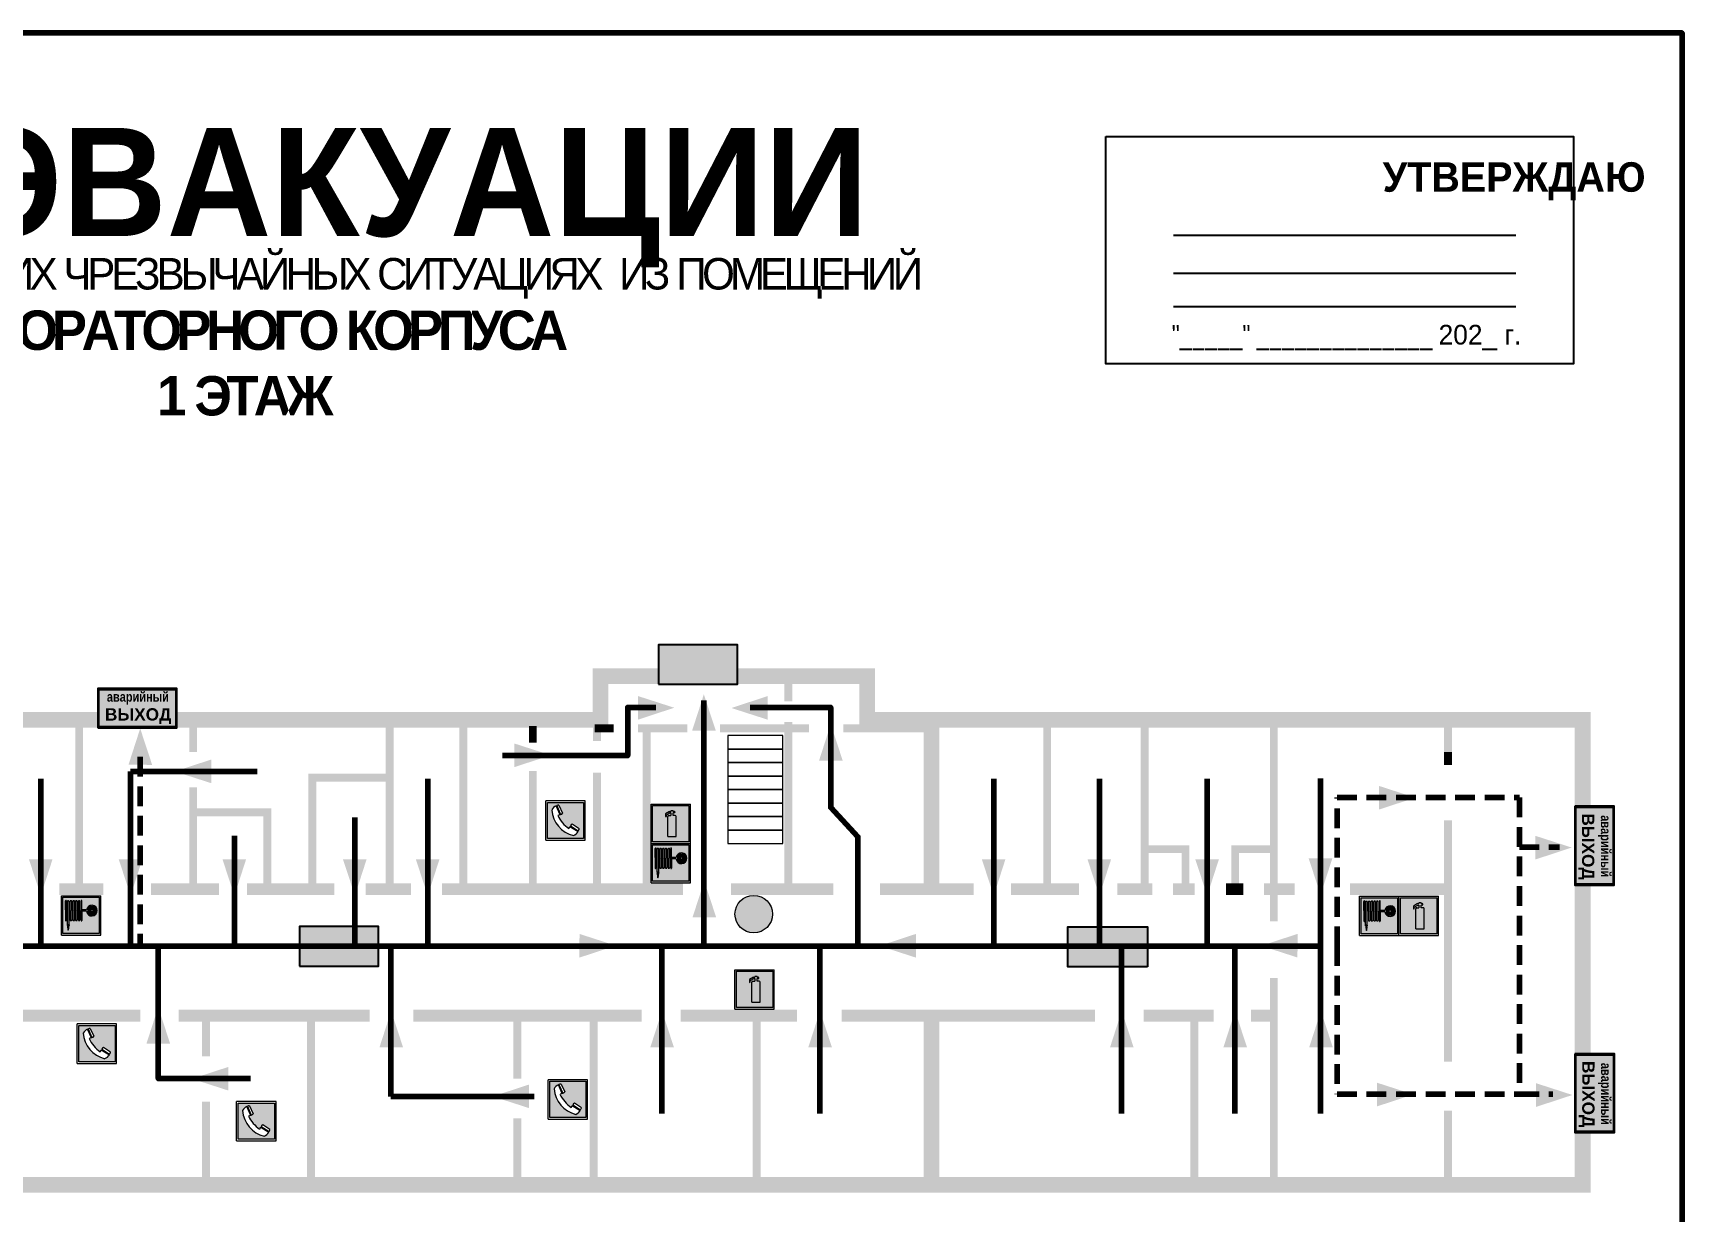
# Model space of a CAD drawing. Header units: millimetres. Extents: x 13810 to 67229, y 12374 to 21950.
# Drawn here: x 40577.7 to 40912.7, y 20032.3 to 20272 of the extents above; entities that cross this region are included whole.
import ezdxf

# ---------------------------------------------------------------- set-up
doc = ezdxf.new("R2010")
doc.units = ezdxf.units.MM
doc.linetypes.add('{ Wide Dash }', pattern=[12, 4, -2, 4, -2])
doc.layers.add('_Equipment', color=252, linetype='Continuous', lineweight=0)
doc.layers.add('План_Штампы', color=7, linetype='Continuous')
doc.styles.add('обычный', font='arial.ttf')

# ---------------------------------------------------------------- blocks, each defined once
blk = doc.blocks.new('A$C7B4425F7')
at = {"true_color": 0xffffff}
blk.add_hatch(color=7, dxfattribs=at).paths.add_polyline_path([(0, 0), (-16, 0), (-16, -8), (0, -8)])
h = blk.add_hatch(color=126)
h.paths.add_polyline_path([(-0.2, -0.2), (-15.8, -0.2), (-15.8, -7.8), (-0.2, -7.8)])
h.paths.add_polyline_path([(-11.76, -2.03), (-11.76, -3.66), (-11.17, -3.66, -0.568275), (-11.17, -6.18), (-12.58, -6.18), (-12.58, -2.03)], flags=16)
h.paths.add_polyline_path([(-13.33, -4.12, -0.495768), (-13.59, -6.18), (-15.03, -6.18), (-15.03, -2.03), (-13.59, -2.03, -0.487973)], flags=16)
h.paths.add_polyline_path([(-10.25, -2.03), (-9.48, -2.03), (-9.48, -6.18), (-10.25, -6.18)], flags=16)
h.paths.add_polyline_path([(-13.84, -3.69), (-14.24, -3.69), (-14.24, -3.03), (-13.9, -3.03, -0.692621)], flags=0)
h.paths.add_polyline_path([(-9.15, -2.03), (-8.4, -2.03), (-8.04, -3.07), (-7.68, -2.03), (-6.93, -2.03), (-7.64, -4.1), (-6.93, -6.18), (-7.68, -6.18), (-8.04, -5.14), (-8.4, -6.18), (-9.15, -6.18), (-8.44, -4.1)], flags=16)
h.paths.add_polyline_path([(-11.76, -4.46), (-11.42, -4.46, -0.692621), (-11.36, -5.12), (-11.76, -5.12)], flags=0)
h.paths.add_polyline_path([(-13.9, -5.2), (-14.24, -5.2), (-14.24, -4.55), (-13.84, -4.55, -0.708038)], flags=0)
edge = h.paths.add_edge_path(flags=16)
edge.add_ellipse((-5.51, -4.08), major_axis=(0, 2.05), ratio=0.586184, start_angle=0, end_angle=360)
edge = h.paths.add_edge_path(flags=0)
edge.add_ellipse((-5.51, -4.08), major_axis=(0, 1.14), ratio=0.454828, start_angle=0, end_angle=360)
h.paths.add_polyline_path([(-4.13, -4.96, 0.377264), (-3.48, -4.52, 0.0555), (-3.16, -2.03), (-1.66, -2.03), (-1.66, -4.96), (-0.96, -4.96), (-0.96, -7.01), (-1.75, -7.01), (-1.75, -6.18), (-3.3, -6.18), (-3.3, -7.02), (-4.13, -7.02)], flags=16)
h.paths.add_polyline_path([(-2.73, -2.91), (-2.28, -2.91), (-2.28, -4.96), (-3.05, -4.96, 0.079136)], flags=0)
at = {"color": 126}
blk.add_lwpolyline([(-16, -8), (0, -8), (0, 0), (-16, 0)], close=True, dxfattribs=at)
blk = doc.blocks.new('A$C456E1F9C')
at = {"lineweight": 5}
h = blk.add_hatch(color=242, dxfattribs=at)
h.paths.add_polyline_path([(0.51, -1.47), (0.51, -13.26), (12.29, -13.26), (12.29, -1.47)])
h.paths.add_polyline_path([(5.42, -4.95, -0.254479), (4.78, -5.4), (3.52, -2.53, -0.209735), (4.23, -2.4)], flags=16)
h.paths.add_polyline_path([(8.53, -8.6), (10.87, -10.17), (10.54, -10.76), (8.03, -9.13, -0.192251)], flags=16)
h.paths.add_polyline_path([(4.61, -5.49, 0.005518), (3.87, -5.72, 0.128647), (7.49, -10.01, 0.00809), (7.83, -9.33), (10.47, -10.97, -0.16736), (8.99, -12.25, -0.327862), (1.95, -3.95, -0.166952), (3.36, -2.62)], flags=16)
at = {"color": 242, "lineweight": 5}
for p, q in [((0, -13.77), (0, -0.97)), ((12.8, -0.97), (0, -0.97)), ((4.61, -5.49), (3.36, -2.62)), ((3.52, -2.53), (4.78, -5.4)), ((4.23, -2.4), (5.42, -4.95)), ((12.8, -13.77), (12.8, -0.97)), ((7.83, -9.33), (10.47, -10.97)), ((8.03, -9.13), (10.54, -10.76)), ((10.81, -10.12), (8.53, -8.6)), ((10.54, -10.76), (10.8, -10.3)), ((10.8, -10.3), (10.81, -10.12)), ((0, -13.77), (12.8, -13.77))]:
    blk.add_line(p, q, dxfattribs=at)
blk.add_lwpolyline([(0.51, -1.47), (12.29, -1.47), (12.29, -13.26), (0.51, -13.26)], close=True, dxfattribs=at)
for centre, radius, start, end in [((4.59, -5.34), 2.99, 114.2845, 152.1974), ((11.12, -3.31), 9.19, 183.9915, 256.6009), ((4.02, -3.27), 0.891, 76.3284, 123.7092), ((4.68, -4.59), 0.824, 276.9621, 334.0723), ((14.98, -39.1), 35.17, 107.1487, 108.4135), ((13.86, -0.94), 11.08, 205.5536, 234.8762), ((-13.31, 0.8), 23.44, 332.5487, 334.4027), ((8.94, -9.5), 0.989, 114.4092, 157.9388), ((7.87, -9.46), 3, 291.9291, 329.9329)]:
    blk.add_arc(centre, radius, start, end, dxfattribs=at)
blk = doc.blocks.new('A$C37112FD5')
at = {"true_color": 0xf5f5ff}
h = blk.add_hatch(color=7, dxfattribs=at)
h.dxf.hatch_style = 1
h.paths.add_polyline_path([(12.8, -7.4), (0, -7.4), (0, -20.2), (12.8, -20.2)])
h.paths.add_polyline_path([(12.29, -7.91), (12.29, -19.69), (0.51, -19.69), (0.51, -7.91)], flags=16)
h.paths.add_polyline_path([(4.98, -9.04, -0.42597), (5.17, -9.22), (5.17, -12.25), (5.17, -15.29, -0.432244), (4.98, -15.47), (4.83, -15.47, -0.42597), (4.64, -15.29), (4.64, -12.25), (4.64, -9.22, -0.432244), (4.83, -9.04)], flags=0)
h.paths.add_polyline_path([(4.28, -9.22), (4.28, -12.25), (4.28, -15.29, -0.432244), (4.09, -15.47), (3.94, -15.47, -0.42597), (3.75, -15.29), (3.75, -12.25), (3.75, -9.22, -0.432244), (3.94, -9.04), (4.09, -9.04, -0.42597)], flags=0)
h.paths.add_polyline_path([(5.72, -9.04), (5.87, -9.04, -0.42597), (6.06, -9.22), (6.06, -12.25), (6.06, -15.29, -0.432244), (5.87, -15.47), (5.72, -15.47, -0.42597), (5.53, -15.29), (5.53, -12.25), (5.53, -9.22, -0.432244)], flags=0)
h.paths.add_polyline_path([(6.42, -8.9), (6.5, -8.9, -0.42597), (6.69, -9.08), (6.69, -12.03), (8.21, -12.03, -15.824349), (8.21, -12.47), (6.69, -12.47), (6.69, -15.42, -0.432244), (6.5, -15.6), (6.42, -15.6)], flags=0)
h.paths.add_polyline_path([(3.39, -9.22), (3.39, -12.25), (3.39, -15.29, -0.432244), (3.2, -15.47), (3.05, -15.47, -0.42597), (2.85, -15.29), (2.85, -12.25), (2.85, -9.22, -0.432244), (3.05, -9.04), (3.2, -9.04, -0.42597)], flags=0)
h.paths.add_polyline_path([(2.5, -9.22), (2.5, -16.71), (1.96, -16.71), (1.96, -9.22, -0.432244), (2.15, -9.04), (2.31, -9.04, -0.42597)], flags=0)
h.paths.add_polyline_path([(1.61, -8.9), (1.61, -15.6), (1.57, -15.6, -0.42597), (1.37, -15.42), (1.37, -12.03), (1.37, -9.09, -0.432244), (1.57, -8.9)], flags=0)
h.paths.add_polyline_path([(9.76, -10.81), (9.76, -12.03), (8.49, -12.03, -0.336371)], flags=0)
h.paths.add_polyline_path([(8.49, -12.47), (9.76, -12.47), (9.76, -13.7, -0.336371)], flags=0)
h.paths.add_polyline_path([(10.11, -10.81, -0.336371), (11.38, -12.03), (10.11, -12.03)], flags=0)
h.paths.add_polyline_path([(10.11, -12.47), (11.38, -12.47, -0.336371), (10.11, -13.7)], flags=0)
h.paths.add_polyline_path([(2.5, -16.84), (2.5, -17.05), (1.97, -17.05), (1.97, -16.84)], flags=0)
h.paths.add_polyline_path([(2.5, -17.24, -0.033778), (2.24, -18.6, -0.033778), (1.97, -17.24)], flags=0)
h = blk.add_hatch(color=242)
h.dxf.hatch_style = 1
h.paths.add_polyline_path([(12.29, -7.91), (0.51, -7.91), (0.51, -19.69), (12.29, -19.69)])
h.paths.add_polyline_path([(6.42, -15.6), (6.42, -8.9), (6.5, -8.9, -0.42597), (6.69, -9.08), (6.69, -12.03), (8.21, -12.03, -15.824349), (8.21, -12.47), (6.69, -12.47), (6.69, -15.42, -0.432244), (6.5, -15.6)], flags=16)
h.paths.add_polyline_path([(5.87, -15.47), (5.72, -15.47, -0.42597), (5.53, -15.29), (5.53, -12.25), (5.53, -9.22, -0.432244), (5.72, -9.04), (5.87, -9.04, -0.42597), (6.06, -9.22), (6.06, -12.25), (6.06, -15.29, -0.432244)], flags=16)
h.paths.add_polyline_path([(4.98, -15.47), (4.83, -15.47, -0.42597), (4.64, -15.29), (4.64, -12.25), (4.64, -9.22, -0.432244), (4.83, -9.04), (4.98, -9.04, -0.42597), (5.17, -9.22), (5.17, -12.25), (5.17, -15.29, -0.432244)], flags=16)
h.paths.add_polyline_path([(4.09, -15.47), (3.94, -15.47, -0.42597), (3.75, -15.29), (3.75, -12.25), (3.75, -9.22, -0.432244), (3.94, -9.04), (4.09, -9.04, -0.42597), (4.28, -9.22), (4.28, -12.25), (4.28, -15.29, -0.432244)], flags=16)
h.paths.add_polyline_path([(3.2, -15.47), (3.05, -15.47, -0.42597), (2.85, -15.29), (2.85, -12.25), (2.85, -9.22, -0.432244), (3.05, -9.04), (3.2, -9.04, -0.42597), (3.39, -9.22), (3.39, -12.25), (3.39, -15.29, -0.432244)], flags=16)
h.paths.add_polyline_path([(2.5, -17.05), (1.97, -17.05), (1.97, -16.84), (2.5, -16.84)], flags=16)
h.paths.add_polyline_path([(2.5, -17.24, -0.033778), (2.24, -18.6, -0.033778), (1.97, -17.24)], flags=16)
h.paths.add_polyline_path([(2.5, -16.71), (1.96, -16.71), (1.96, -9.22, -0.432244), (2.15, -9.04), (2.31, -9.04, -0.42597), (2.5, -9.22)], flags=16)
h.paths.add_polyline_path([(1.61, -15.6), (1.57, -15.6, -0.42597), (1.37, -15.42), (1.37, -12.03), (1.37, -9.09, -0.432244), (1.57, -8.9), (1.61, -8.9)], flags=16)
h.paths.add_polyline_path([(8.49, -12.47), (9.76, -12.47), (9.76, -13.7, -0.336371)], flags=0)
h.paths.add_polyline_path([(10.11, -13.7), (10.11, -12.47), (11.38, -12.47, -0.336371)], flags=0)
h.paths.add_polyline_path([(8.49, -12.03, -0.336371), (9.76, -10.81), (9.76, -12.03)], flags=0)
h.paths.add_polyline_path([(10.11, -12.03), (10.11, -10.81, -0.336371), (11.38, -12.03)], flags=0)
h = blk.add_hatch(color=7, dxfattribs=at)
h.dxf.hatch_style = 1
h.paths.add_polyline_path([(1.61, -8.9), (1.57, -8.9, 0.432244), (1.37, -9.09), (1.37, -12.03), (1.37, -15.42, 0.42597), (1.57, -15.6), (1.61, -15.6)])
h.paths.add_polyline_path([(2.5, -9.22, 0.42597), (2.31, -9.04), (2.15, -9.04, 0.432244), (1.96, -9.22), (1.96, -16.71), (2.5, -16.71)])
h.paths.add_polyline_path([(2.5, -16.84), (1.97, -16.84), (1.97, -17.05), (2.5, -17.05)])
h.paths.add_polyline_path([(2.5, -17.24), (1.97, -17.24, 0.033778), (2.24, -18.6, 0.033778)])
h.paths.add_polyline_path([(3.39, -12.25), (3.39, -9.22, 0.42597), (3.2, -9.04), (3.05, -9.04, 0.432244), (2.85, -9.22), (2.85, -12.25), (2.85, -15.29, 0.42597), (3.05, -15.47), (3.2, -15.47, 0.432244), (3.39, -15.29)])
h.paths.add_polyline_path([(4.28, -12.25), (4.28, -9.22, 0.42597), (4.09, -9.04), (3.94, -9.04, 0.432244), (3.75, -9.22), (3.75, -12.25), (3.75, -15.29, 0.42597), (3.94, -15.47), (4.09, -15.47, 0.432244), (4.28, -15.29)])
h.paths.add_polyline_path([(5.17, -12.25), (5.17, -9.22, 0.42597), (4.98, -9.04), (4.83, -9.04, 0.432244), (4.64, -9.22), (4.64, -12.25), (4.64, -15.29, 0.42597), (4.83, -15.47), (4.98, -15.47, 0.432244), (5.17, -15.29)])
h.paths.add_polyline_path([(6.06, -12.25), (6.06, -9.22, 0.42597), (5.87, -9.04), (5.72, -9.04, 0.432244), (5.53, -9.22), (5.53, -12.25), (5.53, -15.29, 0.42597), (5.72, -15.47), (5.87, -15.47, 0.432244), (6.06, -15.29)])
h.paths.add_polyline_path([(6.69, -12.47), (8.21, -12.47, 15.824349), (8.21, -12.03), (6.69, -12.03), (6.69, -9.08, 0.42597), (6.5, -8.9), (6.42, -8.9), (6.42, -15.6), (6.5, -15.6, 0.432244), (6.69, -15.42)])
h.paths.add_polyline_path([(8.49, -12.47), (9.76, -12.47), (9.76, -13.7, -0.336371)], flags=16)
h.paths.add_polyline_path([(8.49, -12.03, -0.336371), (9.76, -10.81), (9.76, -12.03)], flags=16)
h.paths.add_polyline_path([(10.11, -12.47), (11.38, -12.47, -0.336371), (10.11, -13.7)], flags=16)
h.paths.add_polyline_path([(10.11, -12.03), (10.11, -10.81, -0.336371), (11.38, -12.03)], flags=16)
h = blk.add_hatch(color=242)
h.dxf.hatch_style = 1
h.paths.add_polyline_path([(9.76, -10.81, 0.336371), (8.49, -12.03), (9.76, -12.03)])
h.paths.add_polyline_path([(10.11, -10.81), (10.11, -12.03), (11.38, -12.03, 0.336371)])
h.paths.add_polyline_path([(11.38, -12.47), (10.11, -12.47), (10.11, -13.7, 0.336371)])
h.paths.add_polyline_path([(9.76, -12.47), (8.49, -12.47, 0.336371), (9.76, -13.7)])
at = {"color": 242, "lineweight": 5}
for p, q in [((0, -20.2), (0, -7.4)), ((0, -7.4), (12.8, -7.4)), ((1.37, -12.03), (1.37, -9.08)), ((1.57, -8.9), (1.61, -8.9)), ((1.61, -8.9), (1.61, -15.6)), ((1.96, -16.71), (1.96, -9.22)), ((2.15, -9.04), (2.31, -9.04)), ((2.5, -16.71), (2.5, -9.22)), ((2.85, -12.25), (2.85, -9.22)), ((3.05, -9.04), (3.2, -9.04)), ((3.39, -12.25), (3.39, -9.22)), ((3.75, -12.25), (3.75, -9.22)), ((3.94, -9.04), (4.09, -9.04)), ((4.28, -12.25), (4.28, -9.22)), ((4.64, -12.25), (4.64, -9.22)), ((4.83, -9.04), (4.98, -9.04)), ((5.17, -12.25), (5.17, -9.22)), ((5.53, -12.25), (5.53, -9.22)), ((5.72, -9.04), (5.87, -9.04)), ((6.06, -12.25), (6.06, -9.22)), ((6.42, -8.9), (6.42, -15.6)), ((6.5, -8.9), (6.42, -8.9)), ((6.69, -12.03), (6.69, -9.08)), ((12.8, -20.2), (12.8, -7.4)), ((1.37, -12.03), (1.37, -15.42)), ((1.57, -15.6), (1.61, -15.6)), ((2.85, -12.25), (2.85, -15.29)), ((3.05, -15.47), (3.2, -15.47)), ((3.39, -12.25), (3.39, -15.29)), ((3.75, -12.25), (3.75, -15.29)), ((3.94, -15.47), (4.09, -15.47)), ((4.28, -12.25), (4.28, -15.29)), ((4.64, -12.25), (4.64, -15.29)), ((4.83, -15.47), (4.98, -15.47)), ((5.17, -12.25), (5.17, -15.29)), ((5.53, -12.25), (5.53, -15.29)), ((5.72, -15.47), (5.87, -15.47)), ((6.06, -12.25), (6.06, -15.29)), ((6.42, -15.6), (6.5, -15.6)), ((8.21, -12.03), (6.69, -12.03)), ((8.21, -12.47), (6.69, -12.47)), ((6.69, -12.47), (6.69, -15.42)), ((9.76, -12.03), (8.49, -12.03)), ((9.76, -12.47), (8.49, -12.47)), ((9.76, -10.81), (9.76, -12.03)), ((9.76, -12.47), (9.76, -13.7)), ((10.11, -10.81), (10.11, -12.03)), ((11.38, -12.03), (10.11, -12.03)), ((11.38, -12.47), (10.11, -12.47)), ((10.11, -12.47), (10.11, -13.7)), ((0, -20.2), (12.8, -20.2)), ((1.96, -16.71), (2.5, -16.71)), ((1.97, -16.84), (2.5, -16.84)), ((1.97, -17.05), (1.97, -16.84)), ((2.5, -17.05), (1.97, -17.05)), ((1.97, -17.24), (2.5, -17.24)), ((2.5, -16.84), (2.5, -17.05))]:
    blk.add_line(p, q, dxfattribs=at)
blk.add_lwpolyline([(0.51, -7.91), (12.29, -7.91), (12.29, -19.69), (0.51, -19.69)], close=True, dxfattribs=at)
for centre, radius, start, end in [((1.56, -9.09), 0.182, 87.1027, 180.6071), ((2.15, -9.22), 0.182, 87.1027, 180.6071), ((2.32, -9.22), 0.182, 359.3929, 92.8973), ((3.04, -9.22), 0.182, 87.1027, 180.6071), ((3.21, -9.22), 0.182, 359.3929, 92.8973), ((3.93, -9.22), 0.182, 87.1027, 180.6071), ((4.1, -9.22), 0.182, 359.3929, 92.8973), ((4.82, -9.22), 0.182, 87.1027, 180.6071), ((4.99, -9.22), 0.182, 359.3929, 92.8973), ((5.71, -9.22), 0.182, 87.1027, 180.6071), ((5.88, -9.22), 0.182, 359.3929, 92.8973), ((6.51, -9.09), 0.182, 359.3929, 92.8973), ((9.93, -12.25), 1.74, 187.2319, 172.7681), ((1.56, -15.42), 0.182, 179.3929, 272.8973), ((3.04, -15.29), 0.182, 179.3929, 272.8973), ((3.21, -15.29), 0.182, 267.1027, 0.6071), ((3.93, -15.29), 0.182, 179.3929, 272.8973), ((4.1, -15.29), 0.182, 267.1027, 0.6071), ((4.82, -15.29), 0.182, 179.3929, 272.8973), ((4.99, -15.29), 0.182, 267.1027, 0.6071), ((5.71, -15.29), 0.182, 179.3929, 272.8973), ((5.88, -15.29), 0.182, 267.1027, 0.6071), ((6.51, -15.42), 0.182, 267.1027, 0.6071), ((9.93, -12.25), 1.46, 96.9927, 171.3585), ((9.93, -12.25), 1.46, 188.6415, 263.0073), ((9.93, -12.25), 1.46, 8.6415, 83.0073), ((9.93, -12.25), 1.46, 276.9927, 351.3585), ((12.17, -15.98), 10.27, 187.041, 194.7793), ((-7.7, -15.98), 10.27, 345.2207, 352.959)]:
    blk.add_arc(centre, radius, start, end, dxfattribs=at)
blk = doc.blocks.new('A$C3AD82952')
at = {"true_color": 0xf5f5ff}
h = blk.add_hatch(color=7, dxfattribs=at)
h.dxf.hatch_style = 1
h.paths.add_polyline_path([(8.21, 8.73, 0.414214), (7.89, 9.05), (7.22, 9.05), (7.22, 9.92), (7.59, 9.92, 1), (7.57, 10.36), (7.22, 10.36), (7.22, 10.6), (6.43, 10.6), (6.43, 10.36), (6.01, 10.36), (4.74, 9.59), (4.74, 8.69), (4.98, 8.73), (4.98, 9.26), (6.12, 9.91), (6.43, 9.91), (6.43, 9.05), (5.76, 9.05, 0.414214), (5.44, 8.73), (5.44, 2.2), (8.21, 2.2)], flags=0)
h.paths.add_polyline_path([(12.8, 12.8), (0, 12.8), (0, 0), (12.8, 0)])
h.paths.add_polyline_path([(0.51, 12.29), (12.29, 12.29), (12.29, 0.51), (0.51, 0.51)], flags=16)
h.paths.add_polyline_path([(4.74, 9.59), (6.01, 10.36), (6.43, 10.36), (6.43, 10.6), (7.22, 10.6), (7.22, 10.36), (7.59, 10.36, -0.94586), (7.59, 9.92), (7.22, 9.92), (7.22, 9.05), (7.89, 9.05, -0.414214), (8.21, 8.73), (8.21, 2.2), (5.44, 2.2), (5.44, 8.73, -0.414214), (5.76, 9.05), (6.43, 9.05), (6.43, 9.91), (6.12, 9.91), (4.98, 9.26), (4.98, 8.73), (4.74, 8.69)], flags=0)
h = blk.add_hatch(color=242)
h.dxf.hatch_style = 1
h.paths.add_polyline_path([(12.29, 12.29), (0.51, 12.29), (0.51, 0.51), (12.29, 0.51)])
h.paths.add_polyline_path([(4.74, 8.69), (4.74, 9.59), (6.01, 10.36), (6.43, 10.36), (6.43, 10.6), (7.22, 10.6), (7.22, 10.36), (7.59, 10.36, -0.94586), (7.59, 9.92), (7.22, 9.92), (7.22, 9.05), (7.89, 9.05, -0.414214), (8.21, 8.73), (8.21, 2.2), (5.44, 2.2), (5.44, 8.73, -0.414214), (5.76, 9.05), (6.43, 9.05), (6.43, 9.91), (6.12, 9.91), (4.98, 9.26), (4.98, 8.73)], flags=16)
h = blk.add_hatch(color=7, dxfattribs=at)
h.dxf.hatch_style = 1
h.paths.add_polyline_path([(8.21, 8.73, 0.414214), (7.89, 9.05), (7.22, 9.05), (7.22, 9.92), (7.59, 9.92, 1), (7.57, 10.36), (7.22, 10.36), (7.22, 10.6), (6.43, 10.6), (6.43, 10.36), (6.01, 10.36), (4.74, 9.59), (4.74, 8.69), (4.98, 8.73), (4.98, 9.26), (6.12, 9.91), (6.43, 9.91), (6.43, 9.05), (5.76, 9.05, 0.414214), (5.44, 8.73), (5.44, 2.2), (8.21, 2.2)])
at = {"color": 242, "lineweight": 5}
for p, q in [((0, 0), (0, 12.8)), ((0, 12.8), (12.8, 12.8)), ((12.8, 0), (12.8, 12.8)), ((6.01, 10.36), (4.74, 9.59)), ((4.74, 9.59), (4.74, 8.69)), ((4.74, 8.69), (4.98, 8.73)), ((4.98, 9.26), (6.12, 9.91)), ((4.98, 8.73), (4.98, 9.26)), ((5.44, 2.2), (5.44, 8.73)), ((5.76, 9.05), (6.43, 9.05)), ((6.01, 10.36), (6.43, 10.36)), ((6.12, 9.91), (6.43, 9.91)), ((7.22, 10.6), (6.43, 10.6)), ((6.43, 10.6), (6.43, 10.36)), ((6.43, 9.91), (6.43, 9.05)), ((7.22, 10.36), (7.22, 10.6)), ((7.59, 10.36), (7.22, 10.36)), ((7.22, 9.05), (7.22, 9.92)), ((7.59, 9.92), (7.22, 9.92)), ((7.89, 9.05), (7.22, 9.05)), ((8.21, 2.2), (8.21, 8.73)), ((0, 0), (12.8, 0)), ((5.44, 2.2), (8.21, 2.2))]:
    blk.add_line(p, q, dxfattribs=at)
blk.add_lwpolyline([(0.51, 12.29), (12.29, 12.29), (12.29, 0.51), (0.51, 0.51)], close=True, dxfattribs=at)
for centre, radius, start, end in [((5.76, 8.73), 0.32, 90, 180), ((7.58, 10.14), 0.223, 273.1875, 86.8125), ((7.89, 8.73), 0.32, 0, 90)]:
    blk.add_arc(centre, radius, start, end, dxfattribs=at)
blk = doc.blocks.new('A$C41C009D9')
at = {"true_color": 0xffffff}
blk.add_hatch(color=7, dxfattribs=at).paths.add_polyline_path([(0, 8), (-16, 8), (-16, 0), (0, 0)])
h = blk.add_hatch(color=126)
h.dxf.hatch_style = 1
h.paths.add_polyline_path([(-15.8, 7.8), (-15.8, 0.2), (-0.2, 0.2), (-0.2, 7.8)])
at = {"color": 126}
for points in [[(-16, 0), (0, 0), (0, 8), (-16, 8)], [(-16, 0), (0, 0), (0, 8), (-16, 8)], [(-15.8, 7.8), (-0.2, 7.8), (-0.2, 0.2), (-15.8, 0.2)]]:
    blk.add_lwpolyline(points, close=True, dxfattribs=at)
at = {"color": 7, "true_color": 0xffffff, "insert": (-15.8, 7.3), "char_height": 2.5, "width": 15.5999, "attachment_point": 1, "style": 'обычный'}
blk.add_mtext('\\pi1.6133;{\\fArial|b1|i0|c204|p34;\\H0.8x;\\W0.8;аварийный\\H1.25x;\\W1;\\P\\pi1.2327;ВЫХОД}', dxfattribs=at)
blk = doc.blocks.new('A$C7B8C2D5B')
at = {"lineweight": 0}
h = blk.add_hatch(color=5, dxfattribs=at)
h.dxf.hatch_style = 1
h.paths.add_polyline_path([(1.4, -3.02, 1), (-2.11, -3.02, 1)])
at = {"color": 5, "lineweight": 0}
blk.add_circle((-0.36, -3.02), 1.75, dxfattribs=at)
blk = doc.blocks.new('A$C32E8229D')
at = {"true_color": 0xffffff}
blk.add_hatch(color=7, dxfattribs=at).paths.add_polyline_path([(0, 0), (0, -8), (16, -8), (16, 0)])
h = blk.add_hatch(color=126)
h.paths.add_polyline_path([(0.2, -0.2), (15.8, -0.2), (15.8, -7.8), (0.2, -7.8)])
h.paths.add_polyline_path([(13.49, -2.05), (12.08, -2.05), (11.37, -2.63, 0.162397), (11.29, -2.84), (11.29, -3.63), (10.35, -3.63), (10.35, -4.05), (11.68, -4.05), (11.68, -3.48), (12.26, -4.28), (11.29, -5.1), (11.29, -6.78), (11.85, -6.78), (11.85, -5.44), (12.8, -4.64), (12.8, -5.94), (14.46, -5.94), (14.46, -5.39), (13.45, -5.39), (13.45, -3.97), (12.46, -2.59), (13.15, -2.59), (13.69, -3.34), (14.18, -3)], flags=16)
h.paths.add_polyline_path([(10.74, -1.82, 1), (11.8, -1.82, 1)], flags=16)
h.paths.add_polyline_path([(9.39, -3.59), (5.99, -3.59), (6.56, -3.03), (5.91, -3.03), (5.1, -3.83), (5.91, -4.64), (6.56, -4.64), (5.99, -4.09), (9.39, -4.09)], flags=16)
h.paths.add_polyline_path([(4.29, -1.08), (1.72, -1.08), (1.72, -6.6), (4.29, -6.6)], flags=16)
at = {"color": 126}
blk.add_lwpolyline([(16, -8), (0, -8), (0, 0), (16, 0)], close=True, dxfattribs=at)

msp = doc.modelspace()

# ---------------------------------------------------------------- linework, layer by layer
at = {"color": 2, "lineweight": 100}
msp.add_lwpolyline([(40312.67, 20271.99), (40912.67, 20271.99), (40912.67, 19876.99), (40312.67, 19876.99)], close=True, dxfattribs=at)
msp.add_lwpolyline([(40795.62, 20250.96), (40890.62, 20250.96), (40890.62, 20204.75), (40795.62, 20204.75)], close=True)
for points in [[(40809.37, 20230.91), (40878.89, 20230.91)], [(40809.37, 20223.15), (40878.89, 20223.15)], [(40809.37, 20216.36), (40878.89, 20216.36)]]:
    msp.add_lwpolyline(points)
at = {"lineweight": 100}
for points, const_width in [([(40707.73, 20141.24), (40692.97, 20141.24), (40692.97, 20132.35), (40606.04, 20132.35)], 3.2), ([(40731.13, 20136.13), (40731.13, 20140.57)], 1.6), ([(40591.49, 20132.35), (40493.4, 20132.35)], 3.2), ([(40587.04, 20097.94), (40587.04, 20131.71)], 1.6), ([(40610.19, 20131.85), (40610.19, 20125.84)], 1.6), ([(40650.13, 20097.94), (40650.13, 20131.71)], 1.6), ([(40665.09, 20097.94), (40665.09, 20131.71)], 1.6), ([(40679.22, 20127.73), (40679.22, 20131.11)], 1.6), ([(40692.23, 20128.09), (40692.23, 20133.18)], 1.6), ([(40702.34, 20097.94), (40702.34, 20131.47)], 1.6), ([(40731.13, 20097.94), (40731.13, 20131.89)], 1.6), ([(40634.4, 20098.26), (40634.4, 20120.62), (40650.13, 20120.62)], 1.6), ([(40679.22, 20097.94), (40679.22, 20121.95)], 1.6), ([(40692.23, 20097.94), (40692.23, 20121.59)], 1.6), ([(40610.19, 20118.62), (40610.19, 20098.17), (40610.19, 20113.57), (40625.26, 20113.57), (40625.26, 20097.65)], 1.6), ([(40582.98, 20097.94), (40591.97, 20097.94)], 2.4), ([(40601.65, 20097.94), (40615.43, 20097.94)], 2.4), ([(40621.13, 20097.94), (40638.89, 20097.94)], 2.4), ([(40645.25, 20097.94), (40654.46, 20097.94)], 2.4), ([(40660.76, 20097.94), (40709.73, 20097.94)], 2.4), ([(40719.44, 20097.94), (40740.27, 20097.94)], 2.4), ([(40557.46, 20072.23), (40599.44, 20072.23)], 2.4), ([(40607.27, 20072.23), (40646.07, 20072.23)], 2.4), ([(40612.79, 20072.23), (40612.79, 20063.97)], 1.6), ([(40634.12, 20072.23), (40634.12, 20037.86)], 1.6), ([(40654.94, 20072.23), (40701.34, 20072.23)], 2.4), ([(40676.04, 20072.23), (40676.04, 20059.41)], 1.6), ([(40691.57, 20072.23), (40691.57, 20037.86)], 1.6), ([(40709.25, 20072.23), (40732.86, 20072.23)], 2.4), ([(40724.66, 20072.23), (40724.66, 20037.86)], 1.6), ([(40612.79, 20054.75), (40612.79, 20037.86)], 1.6), ([(40676.04, 20051.34), (40676.04, 20037.86)], 1.6)]:
    msp.add_lwpolyline(points, dxfattribs=dict(at, const_width=const_width))
at = {"color": 0, "lineweight": 100}
for points, const_width in [([(40760.22, 20096.73), (40760.22, 20132.35), (40747.12, 20132.35), (40747.12, 20141.24), (40718.29, 20141.24)], 3.2), ([(40749.73, 20097.94), (40760.22, 20097.94)], 2.4), ([(40466.77, 20075.89), (40466.77, 20037.86), (40760.22, 20037.86), (40760.22, 20073.37)], 3.2), ([(40760.22, 20072.23), (40741.92, 20072.23)], 2.4)]:
    msp.add_lwpolyline(points, dxfattribs=dict(at, const_width=const_width))
at = {"color": 126, "linetype": 'ByBlock', "lineweight": 100, "true_color": 0x008754}
msp.add_lwpolyline([(40603.1, 20086.35), (40713.96, 20086.35), (40713.96, 20136.27)], dxfattribs=at)
at = {"color": 126, "lineweight": 100, "true_color": 0x008754}
for points in [[(40673.04, 20125.11), (40698.49, 20125.11), (40698.49, 20134.89), (40704.17, 20134.89)], [(40723.38, 20134.89), (40739.73, 20134.89), (40739.73, 20114.53), (40745.24, 20108.61), (40745.24, 20086.35)], [(40488.65, 20126.27), (40488.65, 20086.35), (40603.1, 20086.35), (40603.1, 20059.43), (40621.86, 20059.43)], [(40597.49, 20121.87), (40623.22, 20121.87)], [(40597.49, 20121.87), (40597.49, 20086.35)], [(40579.25, 20120.37), (40579.25, 20086.35)], [(40657.85, 20120.37), (40657.85, 20086.35)], [(40713.96, 20086.35), (40839.24, 20086.35), (40839.24, 20120.44)], [(40772.84, 20120.37), (40772.84, 20086.35)], [(40794.3, 20120.37), (40794.3, 20086.35)], [(40816.21, 20120.37), (40816.21, 20086.35)], [(40643.05, 20112.48), (40643.05, 20086.35)], [(40618.57, 20108.78), (40618.57, 20086.35)], [(40650.36, 20086.35), (40650.36, 20055.8)], [(40705.39, 20086.35), (40705.39, 20052.33)], [(40737.49, 20086.35), (40737.49, 20052.33)], [(40798.78, 20086.35), (40798.78, 20052.33)], [(40821.81, 20086.35), (40821.81, 20052.33)], [(40839.24, 20086.35), (40839.24, 20052.33)], [(40679.51, 20055.8), (40650.36, 20055.8)]]:
    msp.add_lwpolyline(points, dxfattribs=at)
at = {"color": 0, "lineweight": 0, "const_width": 1.6}
for points in [[(40695.62, 20130.65), (40691.79, 20130.65)], [(40710.6, 20130.65), (40700.54, 20130.65)], [(40735.34, 20130.65), (40717.21, 20130.65)], [(40759.68, 20130.65), (40742.3, 20130.65)]]:
    msp.add_lwpolyline(points, dxfattribs=at)
at = {"lineweight": 0}
for points in [[(40718.82, 20126.42), (40730.02, 20126.42), (40730.02, 20129.16), (40718.82, 20129.16)], [(40718.82, 20123.67), (40730.02, 20123.67), (40730.02, 20126.42), (40718.82, 20126.42)], [(40718.82, 20120.93), (40730.02, 20120.93), (40730.02, 20123.67), (40718.82, 20123.67)], [(40718.82, 20118.18), (40730.02, 20118.18), (40730.02, 20120.93), (40718.82, 20120.93)], [(40718.82, 20115.44), (40730.02, 20115.44), (40730.02, 20118.18), (40718.82, 20118.18)], [(40718.82, 20112.69), (40730.02, 20112.69), (40730.02, 20115.44), (40718.82, 20115.44)], [(40718.82, 20109.94), (40730.02, 20109.94), (40730.02, 20112.69), (40718.82, 20112.69)], [(40718.82, 20107.2), (40730.02, 20107.2), (40730.02, 20109.94), (40718.82, 20109.94)]]:
    msp.add_lwpolyline(points, close=True, dxfattribs=at)
at = {"color": 126, "linetype": '{ Wide Dash }', "lineweight": 100, "true_color": 0x008754}
for points in [[(40599.42, 20124.83), (40599.42, 20086.35)], [(40842.6, 20086.35), (40842.6, 20116.55), (40879.63, 20116.55), (40879.63, 20056.25), (40886.4, 20056.25)], [(40879.63, 20106.48), (40887.77, 20106.48)], [(40842.6, 20086.35), (40842.6, 20056.25), (40879.63, 20056.25)]]:
    msp.add_lwpolyline(points, dxfattribs=at)
at = {"layer": '_Equipment', "color": 0, "lineweight": 0}
for points, const_width in [([(40760.22, 20132.35), (40893.13, 20132.35), (40893.13, 20132.35)], 3.2), ([(40782.98, 20132.35), (40803.51, 20132.35), (40803.51, 20097.94)], 1.6), ([(40783.71, 20097.94), (40783.71, 20131.07)], 1.6), ([(40803.51, 20132.35), (40829.75, 20132.35), (40829.75, 20097.94)], 1.6), ([(40829.75, 20132.35), (40865.11, 20132.35), (40865.11, 20125.83)], 1.6), ([(40865.11, 20132.35), (40892.49, 20132.35), (40892.49, 20112.8)], 3.2), ([(40865.11, 20123.19), (40865.11, 20125.83)], 1.6), ([(40865.11, 20072.23), (40865.11, 20111.91)], 1.6), ([(40811.8, 20097.94), (40811.8, 20106.07), (40803.51, 20106.07)], 1.6), ([(40821.9, 20097.94), (40821.9, 20106.07), (40829.75, 20106.07)], 1.6), ([(40892.49, 20100.04), (40892.49, 20062.33)], 3.2), ([(40760.22, 20097.94), (40768.76, 20097.94)], 2.4), ([(40776.33, 20097.94), (40790.18, 20097.94)], 2.4), ([(40797.94, 20097.94), (40805.06, 20097.94)], 2.4), ([(40809.28, 20097.94), (40813.64, 20097.94)], 2.4), ([(40820, 20097.94), (40823.54, 20097.94)], 2.4), ([(40827.72, 20097.94), (40833.95, 20097.94)], 2.4), ([(40829.75, 20097.94), (40829.75, 20091.43)], 1.6), ([(40845.24, 20097.94), (40861.86, 20097.94), (40865.11, 20097.94)], 2.4), ([(40829.75, 20079.85), (40829.75, 20037.86)], 1.6), ([(40760.22, 20072.23), (40793.44, 20072.23)], 2.4), ([(40803.33, 20072.23), (40817.53, 20072.23)], 2.4), ([(40813.6, 20072.23), (40813.6, 20037.86)], 1.6), ([(40825.09, 20072.23), (40829.75, 20072.23)], 2.4), ([(40865.11, 20062.86), (40865.11, 20072.23)], 1.6), ([(40892.49, 20051.05), (40892.49, 20037.86), (40760.22, 20037.86)], 3.2), ([(40865.11, 20037.86), (40865.11, 20052.9)], 1.6)]:
    msp.add_lwpolyline(points, dxfattribs=dict(at, const_width=const_width))
at = {"layer": 'План_Штампы', "color": 126, "true_color": 0x008754}
for points in [[(40700.55, 20132.39), (40700.56, 20137.2), (40707.94, 20134.82)], [(40716.38, 20130.16), (40711.57, 20130.17), (40713.95, 20137.54)], [(40726.93, 20137.19), (40726.92, 20132.39), (40719.54, 20134.77)], [(40742.16, 20124.08), (40737.36, 20124.09), (40739.74, 20131.47)], [(40601.87, 20123.21), (40597.06, 20123.23), (40599.44, 20130.6)], [(40675.46, 20122.75), (40675.47, 20127.55), (40682.85, 20125.17)], [(40613.87, 20124.29), (40613.86, 20119.49), (40606.48, 20121.87)], [(40851.1, 20114.12), (40851.11, 20118.93), (40858.49, 20116.54)], [(40882.88, 20103.97), (40882.89, 20108.78), (40890.26, 20106.4)], [(40576.83, 20104.03), (40581.63, 20104.02), (40579.25, 20096.64)], [(40595.07, 20104.03), (40599.88, 20104.02), (40597.5, 20096.64)], [(40616.15, 20104.03), (40620.96, 20104.02), (40618.58, 20096.64)], [(40640.63, 20104.03), (40645.44, 20104.02), (40643.06, 20096.64)], [(40655.43, 20104.03), (40660.24, 20104.02), (40657.86, 20096.64)], [(40770.42, 20104.03), (40775.22, 20104.02), (40772.84, 20096.64)], [(40791.88, 20104.03), (40796.69, 20104.02), (40794.31, 20096.64)], [(40813.79, 20104.03), (40818.59, 20104.02), (40816.21, 20096.64)], [(40836.82, 20104.2), (40841.63, 20104.19), (40839.24, 20096.81)], [(40716.46, 20092.19), (40711.65, 20092.2), (40714.04, 20099.58)], [(40688.68, 20084.03), (40688.69, 20088.84), (40696.07, 20086.46)], [(40757.03, 20088.84), (40757.02, 20084.03), (40749.64, 20086.41)], [(40834.57, 20088.85), (40834.55, 20084.05), (40827.18, 20086.43)], [(40605.52, 20066.55), (40600.72, 20066.56), (40603.1, 20073.94)], [(40652.85, 20065.77), (40648.05, 20065.78), (40650.43, 20073.16)], [(40707.88, 20065.77), (40703.07, 20065.78), (40705.46, 20073.16)], [(40739.98, 20065.77), (40735.17, 20065.78), (40737.56, 20073.16)], [(40801.27, 20065.77), (40796.47, 20065.78), (40798.85, 20073.16)], [(40824.31, 20065.77), (40819.5, 20065.78), (40821.88, 20073.16)], [(40841.74, 20065.77), (40836.93, 20065.78), (40839.31, 20073.16)], [(40617.36, 20061.81), (40617.34, 20057.01), (40609.97, 20059.39)], [(40678.46, 20058.23), (40678.45, 20053.43), (40671.07, 20055.81)], [(40850.71, 20053.78), (40850.73, 20058.59), (40858.1, 20056.21)], [(40883.03, 20053.68), (40883.04, 20058.49), (40890.41, 20056.1)]]:
    msp.add_solid(points, dxfattribs=at)

# ---------------------------------------------------------------- block references
msp.add_blockref('A$C41C009D9', (40606.85, 20130.75))
for name, p, xscale, yscale, zscale in [('A$C456E1F9C', (40681.85, 20116.5), 0.625, 0.625, 0.625), ('A$C3AD82952', (40703.22, 20107.25), 0.625, 0.625, 0.625), ('A$C37112FD5', (40703.22, 20111.88), 0.6249984004534781, 0.6249984004534781, 0.6249984004534781), ('A$C37112FD5', (40583.42, 20101.23), 0.6249984004534781, 0.6249984004534781, 0.6249984004534781), ('A$C7B8C2D5B', (40724.87, 20099.45), 2.177419353276491, 2.177419353276491, 2.177419353276491), ('A$C37112FD5', (40847.17, 20101.14), 0.6249984004534781, 0.6249984004534781, 0.6249984004534781), ('A$C3AD82952', (40855.17, 20088.52), 0.625, 0.625, 0.625), ('A$C3AD82952', (40720.27, 20073.57), 0.625, 0.625, 0.625), ('A$C456E1F9C', (40586.65, 20071.14), 0.625, 0.625, 0.625), ('A$C456E1F9C', (40682.31, 20059.82), 0.625, 0.625, 0.625), ('A$C456E1F9C', (40619.03, 20055.39), 0.625, 0.625, 0.625)]:
    msp.add_blockref(name, p, dxfattribs=dict(xscale=xscale, yscale=yscale, zscale=zscale))
at = {"rotation": 270}
for p in [(40890.89, 20098.78), (40890.93, 20048.45)]:
    msp.add_blockref('A$C41C009D9', p, dxfattribs=at)
at = {"layer": 'План_Штампы'}
msp.add_blockref('A$C7B4425F7', (40720.76, 20147.59), dxfattribs=at)
at = {"layer": 'План_Штампы', "color": 126, "true_color": 0x008754, "xscale": -1}
msp.add_blockref('A$C32E8229D', (40647.83, 20090.32), dxfattribs=at)
at = {"layer": 'План_Штампы', "color": 126, "true_color": 0x008754, "xscale": 1.012510887696, "yscale": 1.012510887696, "zscale": 1.012510887696, "rotation": 359.9978653237145}
msp.add_blockref('A$C32E8229D', (40787.87, 20090.26), dxfattribs=at)

# ---------------------------------------------------------------- texts
at = {"lineweight": 0, "style": 'обычный'}
for s, insert, char_height, width, attachment_point in [('{\\fProxima Nova Rg|b1|i0|c204|p2;ПЛАН ЭВАКУАЦИИ}', (40470.21, 20252.69), 22, 493.8901, 1), ('\\pi-18,l18,t18;{\\fProxima Nova Rg|b1|i0|c204|p2;УТВЕРЖДАЮ\\H1.1997x; }', (40878.56, 20241.84), 6, 126.6484, 5), ('{\\fArial Narrow|b0|i0|c204|p34;"_____" ______________ \\fProxima Nova Rg|b0|i0|c204|p2;202_ г. }', (40844.52, 20210.08), 4, 78.6503, 5)]:
    msp.add_mtext(s, dxfattribs=dict(at, insert=insert, char_height=char_height, width=width, attachment_point=attachment_point))
at = {"color": 0, "lineweight": 0, "insert": (40620.08, 20220.85), "char_height": 8, "width": 449.2158, "attachment_point": 5, "style": 'обычный'}
msp.add_mtext('{\\fArial Black|b1|i0|c204|p34;\\H2x;\\T0.85;  \\fArial Narrow|b0|i0|c204|p34;\\H0.8x;\\W0.9;\\P\\fProxima Nova Rg|b0|i0|c204|p2;\\H0.5x;\\W1;\\C256;ПРИ ПОЖАРЕ  ИЛИ ДРУГИХ ЧРЕЗВЫЧАЙНЫХ СИТУАЦИЯХ  ИЗ ПОМЕЩЕНИЙ \\fProxima Nova Rg|b1|i0|c204|p2;\\H1.25x;\\PЛАБОРАТОРНОГО КОРПУСА\\P1 ЭТАЖ}', dxfattribs=at)

doc.saveas('drawing.dxf')
